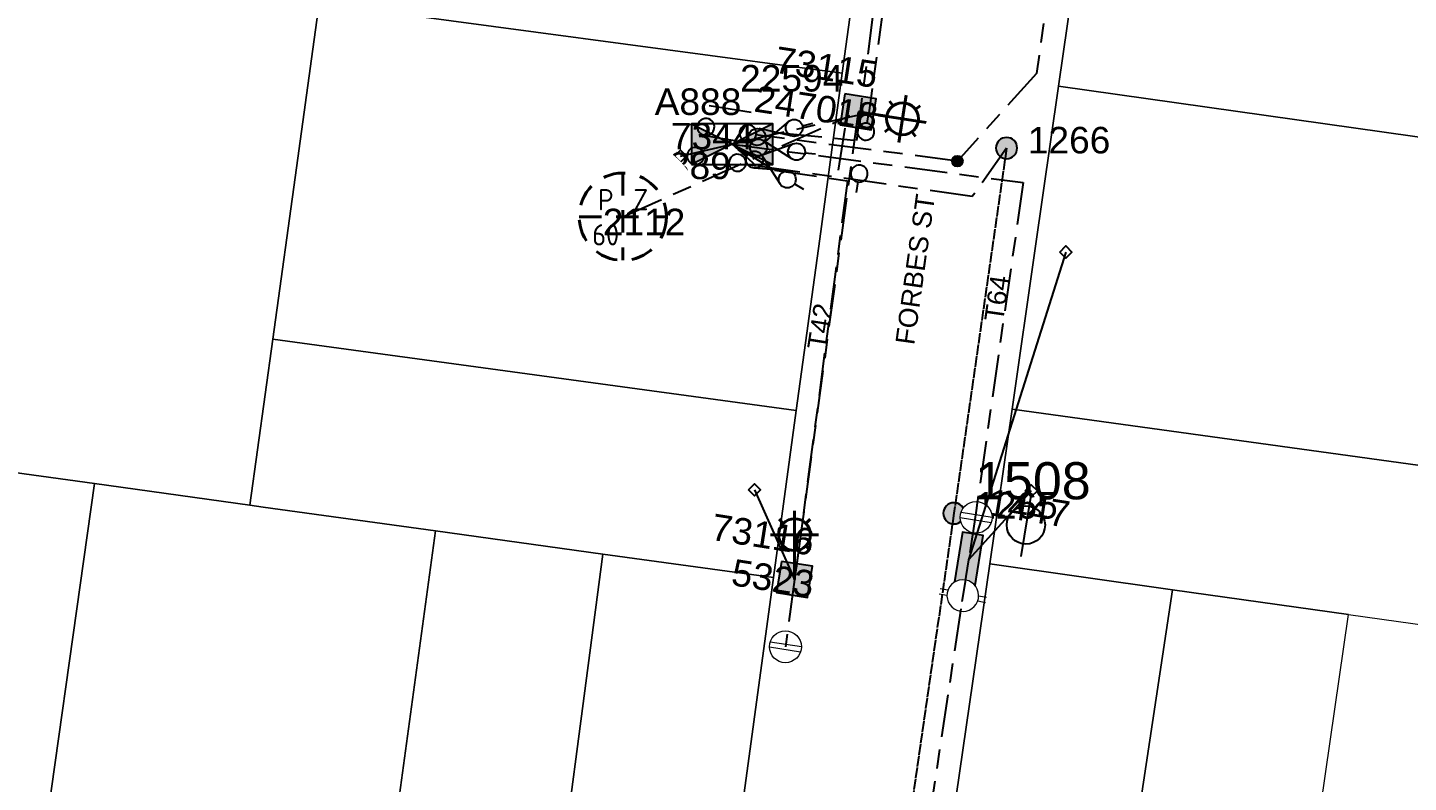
# Model space of a CAD drawing. Header units: metres. Extents: x 307881 to 309377, y 6244646 to 6245709.
# Drawn here: x 308636 to 308766, y 6245230.9 to 6245302 of the extents above; entities that cross this region are included whole.
import ezdxf
from ezdxf.enums import TextEntityAlignment as Align

# ---------------------------------------------------------------- set-up
doc = ezdxf.new("R2010")
doc.units = ezdxf.units.M
for name, pattern in [('Cable Exist OH', [1, 1, 0]), ('Cable Exist UG', [8.2, 4, -1.2, 1.8, -1.2]), ('Dash', [5, 3, -2])]:
    doc.linetypes.add(name, pattern=pattern)
doc.layers.get('0').update_dxf_attribs({"color": 6})
for name, color, linetype in [('_User Miscellaneous7', 7, 'Continuous'), ('Equip_HV_EXT', 7, 'Continuous'), ('Equip_LV_EXT', 7, 'Continuous'), ('Equip_SL_EXT', 7, 'Continuous'), ('Equip_SP_HV_EXT', 7, 'Continuous'), ('Equip_SP_SL_EXT', 7, 'Continuous'), ('Mains_HV_EXT', 7, 'Continuous'), ('Mains_LV_EXT', 7, 'Continuous'), ('Mains_SL_EXT', 7, 'Continuous'), ('Services_SP_EXT', 7, 'Continuous'), ('Sub_SP_EXT', 7, 'Continuous'), ('SupportsOH_SP_TR_HV_LV_SL_EXT', 7, 'Continuous'), ('SupportsUG_SP_LV_EXT', 7, 'Continuous'), ('SupportsUG_SP_LV_SL_EXT', 7, 'Continuous')]:
    doc.layers.add(name, color=color, linetype=linetype)
for name, color, linetype, lineweight in [('Cadastre Buildings_SP_EXT', 9, 'Continuous', 5), ('Cadastre Land Parcels_SP_EXT', 9, 'Continuous', 5), ('Cadastre Roads_SP_EXT', 9, 'Continuous', 5)]:
    doc.layers.add(name, color=color, linetype=linetype, lineweight=lineweight)
doc.styles.add('COLUMN_LABEL', font='arial.ttf')
doc.styles.add('HVSW_LABEL', font='arial.ttf')
doc.styles.add('iecARIAL', font='arial.ttf', dxfattribs={"height": 2})
doc.styles.add('IESYMBOL1', font='isocp.shx')
doc.styles.add('POLE_LABEL', font='arial.ttf')
doc.styles.add('SLCP_LABEL', font='arial.ttf', dxfattribs={"height": 3.5})
doc.styles.get("Standard").update_dxf_attribs({"font": 'arial.ttf'})
doc.styles.add('SWITCH_LABEL', font='arial.ttf', dxfattribs={"height": 2.5})

# ---------------------------------------------------------------- blocks, each defined once
blk = doc.blocks.new('SUB_PADMOUNT_EXT')
for points in [[(0, 0), (-3.84, 1.92), (-3.84, -1.92)], [(0, 0), (3.84, 1.92), (3.84, -1.92)]]:
    blk.add_hatch(color=256).paths.add_polyline_path(points)
for p, q in [((3.84, 1.92), (-3.84, -1.92)), ((-3.84, 1.92), (3.84, -1.92))]:
    blk.add_line(p, q)
blk.add_lwpolyline([(-3.84, -1.92), (3.84, -1.92), (3.84, 1.92), (-3.84, 1.92)], close=True)
for tag, height, flags, p in [('ASSET_NUM', 2.5, 8, (2, 2)), ('STREET_CODE', 0.2, 9, (1.5, 0)), ('CONSTRUCTED_VOLTAGE', 0.2, 9, (1.5, -0.2)), ('OPERATING_VOLTAGE', 0.2, 9, (1.5, -0.6)), ('ORIENTATION', 0.2, 9, (1.5, -0.8)), ('OWNED_BY', 0.2, 9, (1.5, -1)), ('OPERATED_BY', 0.2, 9, (1.5, -1.2)), ('NO_PHASES', 0.2, 9, (1.5, -0.4)), ('SECONDARY_VOLTAGE', 0.2, 9, (1.5, -1.6)), ('STATE', 0.2, 9, (1.5, -1.8)), ('SUBSTATION_TYPE', 0.2, 9, (1.5, -2.2)), ('MAINTAINED_BY', 0.2, 9, (1.5, -1.4)), ('PARENT', 0.2, 9, (1.5, -2)), ('USAGE', 0.2, 9, (1.5, -2.4)), ('LEGEND', 0.2, 9, (1.5, -2.6)), ('STREETNAME', 0.2, 9, (1.5, -3)), ('SUBURB', 0.2, 9, (1.5, -3.2)), ('Z', 0.2, 1, (1.5, -3.6)), ('LOCATION', 0.2, 9, (1.5, -2.8)), ('NOTES', 0.2, 9, (1.5, -3.4))]:
    blk.add_attdef(tag, text='', height=height, dxfattribs=dict(flags=flags)).set_placement(p, align=Align.MIDDLE_LEFT)
blk = doc.blocks.new('COLUMN_EXT')
blk.add_hatch(color=256).paths.add_polyline_path([(-1.49, 1.48), (-1.49, -1.49), (1.48, -1.49), (1.48, 1.48)])
blk.add_lwpolyline([(-1.49, -1.49), (1.48, -1.49), (1.48, 1.48), (-1.49, 1.48)], close=True)
for tag, height, style, flags, p in [('ASSET_NUM', 2.5, 'COLUMN_LABEL', 8, (2, 2)), ('STRUCTURE_PLANT_NUMBER', 0.2, 'POLE_LABEL', 9, (1.81, 0.03)), ('STREET_CODE', 0.2, 'COLUMN_LABEL', 9, (1.81, -0.2))]:
    blk.add_attdef(tag, text='', height=height, dxfattribs=dict(style=style, flags=flags)).set_placement(p, align=Align.MIDDLE_LEFT)
at = {"flags": 9}
for tag, p in [('COLUMN_TYPE', (1.81, -0.4)), ('OWNED_BY', (1.81, -0.6)), ('STATE', (1.81, -0.8)), ('USAGE', (1.81, -1)), ('LEGEND', (1.81, -1.2)), ('LOCATION', (1.81, -1.4)), ('STREETNAME', (1.81, -1.6)), ('SUBURB', (1.81, -1.8)), ('NOTES', (1.81, -2))]:
    blk.add_attdef(tag, text='', height=0.2, dxfattribs=at).set_placement(p, align=Align.MIDDLE_LEFT)
at = {"flags": 1}
blk.add_attdef('Z', (1.81, -2.35), '', height=0.2, dxfattribs=at)
blk = doc.blocks.new('PILLAR_EXT')
blk.add_hatch(color=256).paths.add_polyline_path([(-2.475, 0.99), (-2.475, -0.99), (2.475, -0.99), (2.475, 0.99)])
blk.add_lwpolyline([(-2.475, -0.99), (2.475, -0.99), (2.475, 0.99), (-2.475, 0.99)], close=True)
at = {"style": 'iecARIAL', "flags": 8}
blk.add_attdef('ASSET_NUM', (1.5, 3.5), '', height=2.5, dxfattribs=at)
for tag, p, flags in [('OWNED_BY', (0, -0.2), 9), ('STATE', (0, -0.4), 9), ('SUPPORT_TYPE', (0, -0.6), 9), ('USAGE', (0, -0.8), 9), ('LEGEND', (0, -1), 9), ('LOCATION', (0, -1.2), 9), ('NOTES', (0, -1.4), 9), ('STREETNAME', (0, -1.8), 9), ('SUBURB', (0, -2), 1), ('PARENT', (0, -1.6), 9)]:
    blk.add_attdef(tag, p, '', height=0.2, dxfattribs=dict(flags=flags))
blk = doc.blocks.new('SL_LANTERN_EXT')
at = {"lineweight": 40}
for p, q in [((-1.46, 5.68), (-1.06, 5.28)), ((0, 1.97), (0, 6.47)), ((1.46, 5.68), (1.06, 5.28)), ((-2.25, 4.22), (2.25, 4.22)), ((-1.46, 2.76), (-1.06, 3.16)), ((0, 0), (0, 2.72)), ((1.46, 2.76), (1.06, 3.16))]:
    blk.add_line(p, q, dxfattribs=at)
blk.add_circle((0, 4.22), 1.5, dxfattribs=at)
at = {"color": 7, "style": 'iecARIAL', "flags": 8}
blk.add_attdef('ASSET_NUM', (1.5, 1.5), '', height=2.5, dxfattribs=at)
for tag, p, height, flags in [('CONSTRUCTED_VOLTAGE', (0.98, -0.65), 0.2, 9), ('CONTROL_TYPE', (0.98, -0.85), 0.2, 9), ('LANTERN_PURPOSE', (0.98, -1.05), 0.2, 9), ('LANTERN_TYPE', (0.98, -1.25), 0.2, 9), ('NO_PHASES', (0.98, -1.45), 0.2, 9), ('LNUMBER', (2.18, -3.25), 2.5, 8), ('OPERATING_VOLTAGE', (0.98, -1.65), 0.2, 9), ('ORIENTATION', (0.98, -1.85), 0.2, 9), ('OWNED_BY', (0.98, -2.05), 0.2, 9), ('STATE', (0.98, -2.25), 0.2, 9), ('USAGE', (0.98, -2.45), 0.2, 9), ('CEXIST', (0.98, -2.65), 0.2, 9), ('CNEW', (0.98, -2.85), 0.2, 9), ('CNUMBER', (0.98, -3.05), 0.2, 9), ('CREMOVE', (0.98, -3.25), 0.2, 9), ('CREPLACE', (0.98, -3.45), 0.2, 9), ('LKINGHEIGHT', (0.98, -3.65), 0.2, 9), ('LBRACKET', (0.98, -3.85), 0.2, 9), ('LBRACKETVOCAB', (0.98, -4.05), 0.2, 9), ('LCATEGORY', (0.98, -4.25), 0.2, 9), ('LCHARGE1', (0.98, -4.45), 0.2, 9), ('LCHARGE1PERCENT', (0.98, -4.65), 0.2, 9), ('LCHARGE2', (0.98, -4.85), 0.2, 9), ('LCHARGE2PERCENT', (0.98, -5.05), 0.2, 9), ('LCHARGE3', (0.98, -5.25), 0.2, 9), ('LCHARGE3PERCENT', (0.98, -5.45), 0.2, 9), ('LEXIST', (0.98, -5.65), 0.2, 9), ('LLAMP', (0.98, -5.85), 0.2, 9), ('LLAMPVOCAB', (0.98, -6.05), 0.2, 9), ('LMAST', (0.98, -6.25), 0.2, 9), ('LMASTVOCAB', (0.98, -6.45), 0.2, 9), ('LNEW', (0.98, -6.65), 0.2, 9), ('LANTNUMBER', (0.98, -6.85), 0.2, 9), ('LOUTREACH', (0.98, -7.25), 0.2, 9), ('LOUTREACHVOCAB', (0.98, -7.45), 0.2, 9), ('LRATECODE', (0.98, -7.65), 0.2, 9), ('LREMOVE', (0.98, -7.85), 0.2, 9), ('STREETNAME', (0.98, -9.25), 0.2, 9), ('LREPLACE', (0.98, -8.05), 0.2, 9), ('LTYPE', (0.98, -8.25), 0.2, 9), ('LTYPEVOCAB', (0.98, -8.45), 0.2, 9), ('LEGEND', (0.98, -8.65), 0.2, 9), ('LOCATION', (0.98, -8.85), 0.2, 9), ('NOTES', (0.98, -9.05), 0.2, 9), ('SUBURB', (0.98, -9.45), 0.2, 1)]:
    blk.add_attdef(tag, p, '', height=height, dxfattribs=dict(flags=flags))
blk = doc.blocks.new('CCP_EXT')
at = {"flags": 9}
for tag, p in [('LEGEND', (0, -1.4)), ('STATE', (0, -1.8)), ('LIFE_SUPPORT', (0, -1.6)), ('NOTES', (0, -2))]:
    blk.add_attdef(tag, text='', height=0.2, dxfattribs=at).set_placement(p, align=Align.MIDDLE_LEFT)
blk.add_wipeout([(0, 0.57), (0.57, 0), (0, -0.57), (-0.57, 0)])
blk.add_lwpolyline([(-0.57, 0), (0, 0.57), (0.57, 0), (0, -0.57), (-0.57, 0)])
at = {"flags": 1}
blk.add_attdef('Z', (0, 0), '', height=0.2, dxfattribs=at)
at = {"flags": 9}
for tag, p in [('CCP_TYPE', (0, 0)), ('CONSTRUCTED_VOLTAGE', (0, -0.2)), ('OPERATING_VOLTAGE', (0, -0.6)), ('ORIENTATION', (0, -0.8)), ('OWNED_BY', (0, -1)), ('NO_PHASES', (0, -0.4)), ('USAGE', (0, -1.2))]:
    blk.add_attdef(tag, text='', height=0.2, dxfattribs=at).set_placement(p, align=Align.MIDDLE_LEFT)
blk = doc.blocks.new('POLE_EXT')
blk.add_hatch(color=256).paths.add_polyline_path([(-1, 0, 1), (1, 0, 1)])
blk.add_lwpolyline([(-1, 0, 1), (1, 0, 1)], format="xyb", close=True)
for tag, height, flags, p in [('pNumber', 2.5, 8, (-17.84, 2.07)), ('OWNED_BY', 0.2, 9, (1.35, -0.4)), ('SPECIAL_USE', 0.2, 9, (1.35, -0.8)), ('STATE', 0.2, 9, (1.35, -1)), ('PARENT', 0.2, 9, (1.35, -0.6)), ('USAGE', 0.2, 9, (1.35, -1.2)), ('cLV', 0.2, 9, (1.35, -1.4)), ('hDepth', 0.2, 9, (1.35, -1.6)), ('hDia', 0.2, 9, (1.35, -1.8)), ('cHV', 0.2, 9, (1.35, -2)), ('LBRACKET', 0.2, 9, (1.35, -2.2)), ('LExisting', 0.2, 9, (1.35, -2.4)), ('LANTNUMBER', 0.2, 9, (1.35, -2.6)), ('cLinedev', 0.2, 9, (1.35, -3.4)), ('pExisting', 0.2, 9, (1.35, -3.8)), ('LOther', 0.2, 9, (1.35, -2.8)), ('LRemove', 0.2, 9, (1.35, -3)), ('LEGEND', 0.2, 9, (1.35, -3.2)), ('LOCATION', 0.2, 9, (1.35, -3.6)), ('pFooting', 0.2, 9, (1.35, -4.4)), ('pNew', 0.2, 9, (1.35, -4.6)), ('pRelocate', 0.2, 9, (1.35, -5)), ('pRemove', 0.2, 9, (1.35, -5.2)), ('PFNUMBER', 0.2, 9, (1.35, -4)), ('NEWPFNUMBER', 0.2, 9, (1.35, -4.2)), ('pReplace', 0.2, 9, (1.35, -5.4)), ('pStay', 0.2, 9, (1.35, -5.6)), ('pType', 0.2, 9, (1.35, -5.8)), ('cspan', 0.2, 9, (1.35, -6)), ('STREETNAME', 0.2, 9, (1.35, -6.2)), ('SUBURB', 0.2, 9, (1.35, -6.4)), ('NOTES', 0.2, 9, (1.35, -6.6)), ('OPERATED_BY', 0.2, 9, (1.36, -7.01)), ('MAINTAINED_BY', 0.2, 9, (1.36, -6.81))]:
    blk.add_attdef(tag, text='', height=height, dxfattribs=dict(flags=flags)).set_placement(p, align=Align.MIDDLE_LEFT)
at = {"style": 'POLE_LABEL'}
for tag, height, flags, p in [('ASSET_NUM', 2.5, 8, (2, 2)), ('STRUCTURE_PLANT_NUMBER', 0.2, 9, (1.35, 0.03)), ('STREET_CODE', 0.2, 9, (1.35, -0.2))]:
    blk.add_attdef(tag, text='', height=height, dxfattribs=dict(at, flags=flags)).set_placement(p, align=Align.MIDDLE_LEFT)
at = {"flags": 1}
blk.add_attdef('Z', (1.35, -7.33), '', height=0.2, dxfattribs=at)
blk = doc.blocks.new('LV_UG_LINKS_CLOSED_EXT')
blk.add_wipeout([(-1.06, 1.06), (-1.18, 0.92), (-1.29, 0.76), (-1.37, 0.59), (-1.43, 0.42), (-1.48, 0.23), (-1.49, 0.05), (-1.49, -0.14), (-1.46, -0.33), (-1.41, -0.51), (-1.33, -0.68), (-1.24, -0.84), (-1.12, -0.99), (-0.99, -1.12), (-0.84, -1.24), (-0.68, -1.33), (-0.51, -1.41), (-0.33, -1.46), (-0.14, -1.49), (0.05, -1.49), (0.23, -1.48), (0.42, -1.43), (0.59, -1.37), (0.76, -1.29), (0.92, -1.18), (1.06, -1.06), (1.18, -0.92), (1.29, -0.76), (1.37, -0.59), (1.43, -0.42), (1.48, -0.23), (1.49, -0.05), (1.49, 0.14), (1.46, 0.33), (1.41, 0.51), (1.33, 0.68), (1.24, 0.84), (1.12, 0.99), (0.99, 1.12), (0.84, 1.24), (0.68, 1.33), (0.51, 1.41), (0.33, 1.46), (0.14, 1.49), (-0.05, 1.49), (-0.23, 1.48), (-0.42, 1.43), (-0.59, 1.37), (-0.76, 1.29), (-0.92, 1.18)])
at = {"lineweight": 20}
for p, q in [((-0.25, -1.48), (-0.25, 1.48)), ((0.25, -1.48), (0.25, 1.48))]:
    blk.add_line(p, q, dxfattribs=at)
blk.add_circle((0, 0), 1.5, dxfattribs=at)
at = {"flags": 9}
for tag, p in [('ACTUAL_STATUS', (0, 0)), ('CONSTRUCTED_VOLTAGE', (0, -0.2)), ('OPERATING_VOLTAGE', (0, -0.6)), ('ORIENTATION', (0, -0.8)), ('STATE', (0, -1)), ('SWITCH_TYPE', (0, -1.2)), ('NO_PHASES', (0, -0.4)), ('USAGE', (0, -1.4)), ('NOTES', (0, -1.6))]:
    blk.add_attdef(tag, text='', height=0.2, dxfattribs=at).set_placement(p, align=Align.MIDDLE_LEFT)
at = {"flags": 1}
blk.add_attdef('Z', (0, 0), '', height=0.2, dxfattribs=at)
blk = doc.blocks.new('LV_UG_LINKS_OPEN_EXT')
at = {"lineweight": 20}
for p, q in [((-0.25, 1.47), (-0.25, 2.22)), ((0.25, 1.47), (0.25, 2.22)), ((-0.25, -1.47), (-0.25, -2.22)), ((0.25, -1.47), (0.25, -2.22))]:
    blk.add_line(p, q, dxfattribs=at)
at = {"flags": 9}
for tag, p in [('ACTUAL_STATUS', (0, 0)), ('CONSTRUCTED_VOLTAGE', (0, -0.2)), ('OPERATING_VOLTAGE', (0, -0.6)), ('ORIENTATION', (0, -0.8)), ('STATE', (0, -1)), ('SWITCH_TYPE', (0, -1.2)), ('NO_PHASES', (0, -0.4)), ('USAGE', (0, -1.4)), ('NOTES', (0, -1.6))]:
    blk.add_attdef(tag, text='', height=0.2, dxfattribs=at).set_placement(p, align=Align.MIDDLE_LEFT)
at = {"flags": 1}
blk.add_attdef('Z', (0, 0), '', height=0.2, dxfattribs=at)
blk.add_wipeout([(-0.25, 1.47), (-0.43, 1.43), (-0.61, 1.36), (-0.77, 1.28), (-0.93, 1.17), (-1.07, 1.05), (-1.19, 0.9), (-1.29, 0.75), (-1.38, 0.58), (-1.44, 0.4), (-1.48, 0.22), (-1.49, 0.03), (-1.49, -0.16), (-1.45, -0.34), (-1.4, -0.52), (-1.32, -0.69), (-1.23, -0.85), (-1.11, -1), (-0.98, -1.13), (-0.83, -1.24), (-0.66, -1.34), (-0.49, -1.41), (-0.31, -1.46), (-0.13, -1.49), (0.06, -1.49), (0.25, -1.47), (0.43, -1.43), (0.61, -1.36), (0.77, -1.28), (0.93, -1.17), (1.07, -1.05), (1.19, -0.9), (1.29, -0.75), (1.38, -0.58), (1.44, -0.4), (1.48, -0.22), (1.49, -0.03), (1.49, 0.16), (1.45, 0.34), (1.4, 0.52), (1.32, 0.69), (1.23, 0.85), (1.11, 1), (0.98, 1.13), (0.83, 1.24), (0.66, 1.34), (0.49, 1.41), (0.31, 1.46), (0.13, 1.49), (-0.06, 1.49)])
at = {"lineweight": 20}
blk.add_lwpolyline([(0, -1.49, 1), (0, 1.49, 1)], format="xyb", close=True, dxfattribs=at)
blk = doc.blocks.new('LV_UG_DFUSE_CLOSED_EXT')
for points in [[(1, 0), (0, 0)], [(5.04, 0.73), (2.16, -0.72)], [(5.05, -0.71), (2.16, 0.72)], [(6.2, 0.01), (7.2, 0.01)]]:
    blk.add_lwpolyline(points)
for centre in [(1.8, 0), (5.4, 0.01)]:
    blk.add_circle(centre, 0.8)
at = {"flags": 9}
for tag, p in [('ACTUAL_STATUS', (0, 0)), ('CONSTRUCTED_VOLTAGE', (0, -0.2)), ('OPERATING_VOLTAGE', (0, -0.6)), ('ORIENTATION', (0, -0.8)), ('STATE', (0, -1)), ('SWITCH_TYPE', (0, -1.2)), ('NO_PHASES', (0, -0.4)), ('USAGE', (0, -1.4)), ('NOTES', (0, -1.6))]:
    blk.add_attdef(tag, text='', height=0.2, dxfattribs=at).set_placement(p, align=Align.MIDDLE_LEFT)
at = {"flags": 1}
blk.add_attdef('Z', (0, 0), '', height=0.2, dxfattribs=at)
blk = doc.blocks.new('SWG_HOLEC_SU_EXT')
blk.add_line((1.8, -2), (5.8, -2))
for points in [[(1, 0), (0, 0)], [(6.6, 0), (7.6, 0)]]:
    blk.add_lwpolyline(points)
for points in [[(1.8, -0.8, 1), (1.8, 0.8, 1)], [(5.8, -0.8, 1), (5.8, 0.8, 1)]]:
    blk.add_lwpolyline(points, format="xyb", close=True)
at = {"style": 'SWITCH_LABEL', "flags": 8}
blk.add_attdef('ASSET_NUM', text='', height=2.5, rotation=179.9544, dxfattribs=at).set_placement((-2.4, 0), align=Align.MIDDLE_LEFT)
at = {"flags": 1}
blk.add_attdef('Z', (0, 0), '', height=0.2, dxfattribs=at)
at = {"flags": 9}
for tag, p in [('ACTUAL_STATUS', (0, -0.4)), ('CONSTRUCTED_VOLTAGE', (0, -0.6)), ('OPERATING_VOLTAGE', (0, -1)), ('ORIENTATION', (0, -1.2)), ('OWNED_BY', (0, -1.4)), ('NO_PHASES', (0, -0.8)), ('STATE', (0, -1.8)), ('SWITCH_TYPE', (0, -2)), ('STREETNAME', (0, -2.6)), ('PARENT', (0, -1.6)), ('USAGE', (0, -2.2)), ('LOCATION', (0, -2.4)), ('SUBURB', (0, -2.8)), ('NOTES', (0, -3))]:
    blk.add_attdef(tag, text='', height=0.2, dxfattribs=at).set_placement(p, align=Align.MIDDLE_LEFT)
at = {"style": 'SWITCH_LABEL', "flags": 9}
blk.add_attdef('STREET_CODE', text='', height=0.2, dxfattribs=at).set_placement((0, -0.2), align=Align.MIDDLE_LEFT)
blk = doc.blocks.new('HV_ABS_CLOSED_EXT')
blk.add_line((-3, 6.87), (3, 6.87))
blk.add_circle((0, 6.87), 1.8)
at = {"style": 'HVSW_LABEL'}
for tag, height, flags, p in [('ASSET_NUM', 3.5, 8, (2, 2)), ('STREET_CODE', 0.2, 9, (0, -0.2))]:
    blk.add_attdef(tag, text='', height=height, dxfattribs=dict(at, flags=flags)).set_placement(p, align=Align.MIDDLE_LEFT)
at = {"flags": 1}
blk.add_attdef('Z', (0, 0), '', height=0.2, dxfattribs=at)
at = {"flags": 9}
for tag, p in [('ACTUAL_STATUS', (0, -0.4)), ('CONSTRUCTED_VOLTAGE', (0, -0.6)), ('OPERATING_VOLTAGE', (0, -1)), ('ORIENTATION', (0, -1.2)), ('OWNED_BY', (0, -1.4)), ('NO_PHASES', (0, -0.8)), ('STATE', (0, -1.6)), ('SWITCH_TYPE', (0, -1.8)), ('STREETNAME', (0, -2.6)), ('USAGE', (0, -2)), ('LEGEND', (0, -2.2)), ('LOCATION', (0, -2.4)), ('SUBURB', (0, -2.8)), ('NOTES', (0, -3))]:
    blk.add_attdef(tag, text='', height=0.2, dxfattribs=at).set_placement(p, align=Align.MIDDLE_LEFT)
blk = doc.blocks.new('SLCP_ZELL_EXT')
blk.add_wipeout([(-0.24, 7.5), (-0.71, 7.47), (-1.17, 7.41), (-1.64, 7.32), (-2.09, 7.21), (-2.54, 7.06), (-2.98, 6.89), (-3.41, 6.69), (-3.82, 6.46), (-4.22, 6.21), (-4.6, 5.93), (-4.96, 5.63), (-5.31, 5.31), (-5.63, 4.96), (-5.93, 4.6), (-6.21, 4.22), (-6.46, 3.82), (-6.69, 3.41), (-6.89, 2.98), (-7.06, 2.54), (-7.21, 2.09), (-7.32, 1.64), (-7.41, 1.17), (-7.47, 0.71), (-7.5, 0.24), (-7.5, -0.24), (-7.47, -0.71), (-7.41, -1.17), (-7.32, -1.64), (-7.21, -2.09), (-7.06, -2.54), (-6.89, -2.98), (-6.69, -3.41), (-6.46, -3.82), (-6.21, -4.22), (-5.93, -4.6), (-5.63, -4.96), (-5.31, -5.31), (-4.96, -5.63), (-4.6, -5.93), (-4.22, -6.21), (-3.82, -6.46), (-3.41, -6.69), (-2.98, -6.89), (-2.54, -7.06), (-2.09, -7.21), (-1.64, -7.32), (-1.17, -7.41), (-0.71, -7.47), (-0.24, -7.5), (0.24, -7.5), (0.71, -7.47), (1.17, -7.41), (1.64, -7.32), (2.09, -7.21), (2.54, -7.06), (2.98, -6.89), (3.41, -6.69), (3.82, -6.46), (4.22, -6.21), (4.6, -5.93), (4.96, -5.63), (5.31, -5.31), (5.63, -4.96), (5.93, -4.6), (6.21, -4.22), (6.46, -3.82), (6.69, -3.41), (6.89, -2.98), (7.06, -2.54), (7.21, -2.09), (7.32, -1.64), (7.41, -1.17), (7.47, -0.71), (7.5, -0.24), (7.5, 0.24), (7.47, 0.71), (7.41, 1.17), (7.32, 1.64), (7.21, 2.09), (7.06, 2.54), (6.89, 2.98), (6.69, 3.41), (6.46, 3.82), (6.21, 4.22), (5.93, 4.6), (5.63, 4.96), (5.31, 5.31), (4.96, 5.63), (4.6, 5.93), (4.22, 6.21), (3.82, 6.46), (3.41, 6.69), (2.98, 6.89), (2.54, 7.06), (2.09, 7.21), (1.64, 7.32), (1.17, 7.41), (0.71, 7.47), (0.24, 7.5)])
at = {"linetype": 'Dash', "lineweight": 40, "ltscale": 0.7}
for p, q in [((0, 4.11), (0, -4.11)), ((-4.11, 0), (4.11, 0))]:
    blk.add_line(p, q, dxfattribs=at)
blk.add_circle((0, 0), 4.11, dxfattribs=at)
at = {"lineweight": 40, "style": 'IESYMBOL1'}
for s, p in [('P', (-1.6, 0)), ('Z', (1.7, 0)), ('60', (-1.61, -3.31))]:
    blk.add_text(s, height=2, dxfattribs=at).set_placement(p, align=Align.BOTTOM_CENTER)
at = {"style": 'SLCP_LABEL'}
for tag, height, flags, p in [('ASSET_NUM', 2.5, 8, (2, 2)), ('STREET_CODE', 0.2, 9, (0, -0.2))]:
    blk.add_attdef(tag, text='', height=height, dxfattribs=dict(at, flags=flags)).set_placement(p, align=Align.MIDDLE_LEFT)
at = {"flags": 1}
blk.add_attdef('Z', (0, 0), '', height=0.2, dxfattribs=at)
at = {"flags": 9}
for tag, p in [('CONSTRUCTED_VOLTAGE', (0, -0.4)), ('CONTROL_TYPE', (0, -0.6)), ('OPERATING_VOLTAGE', (0, -1)), ('ORIENTATION', (0, -1.2)), ('OWNED_BY', (0, -1.4)), ('NO_PHASES', (0, -0.8)), ('STATE', (0, -2)), ('USAGE', (0, -1.6)), ('LOCATION', (0, -1.8)), ('NOTES', (0, -2.2))]:
    blk.add_attdef(tag, text='', height=0.2, dxfattribs=at).set_placement(p, align=Align.MIDDLE_LEFT)
blk = doc.blocks.new('CONNECTOR_NODE_EXT')
h = blk.add_hatch(color=256)
edge = h.paths.add_edge_path()
edge.add_arc((0, 0), 0.5, 0, 360)
blk.add_circle((0, 0), 0.5)
at = {"flags": 1}
blk.add_attdef('Z', (0, 0), '', height=0.2, dxfattribs=at)
at = {"flags": 9}
for tag, p in [('CONNECTOR_TYPE', (0, 0)), ('CONSTRUCTED_VOLTAGE', (0, -0.2)), ('OPERATING_VOLTAGE', (0, -0.6)), ('ORIENTATION', (0, -0.8)), ('SUBTYPE', (0, -1)), ('NO_PHASES', (0, -0.4)), ('USAGE', (0, -1.2)), ('NOTES', (0, -1.4))]:
    blk.add_attdef(tag, text='', height=0.2, dxfattribs=at).set_placement(p, align=Align.MIDDLE_LEFT)

msp = doc.modelspace()

# ---------------------------------------------------------------- linework, layer by layer
at = {"layer": 'Cadastre Buildings_SP_EXT', "linetype": 'Continuous'}
for points in [[(308717.01, 6245329.41), (308667.84, 6245335.99), (308665.64, 6245319.79), (308663.44, 6245304.26), (308712.66, 6245297.67), (308717.01, 6245329.41)], [(308783.95, 6245319.33), (308739.79, 6245325.66), (308736.85, 6245323.02), (308733.04, 6245296.45), (308783.23, 6245289.35), (308785.19, 6245303.69), (308785.23, 6245304.37), (308787.24, 6245318.86), (308783.95, 6245319.33)], [(308663.44, 6245304.26), (308614.48, 6245310.83), (308607.99, 6245263.75), (308626.27, 6245261.22), (308642.27, 6245259.02), (308656.9, 6245257), (308659.07, 6245272.61), (308661.3, 6245288.75), (308663.44, 6245304.26)], [(308642.27, 6245259.02), (308626.27, 6245261.22), (308607.99, 6245263.75), (308603.77, 6245233.35), (308603.78, 6245227.95), (308607.05, 6245224.61), (308611.41, 6245221.78), (308620.73, 6245220.48), (308636.54, 6245218.29), (308642.27, 6245259.02)], [(308656.9, 6245257), (308642.27, 6245259.02), (308636.54, 6245218.29), (308652.64, 6245216.06), (308668.81, 6245213.82), (308674.37, 6245254.57), (308658.16, 6245256.81), (308656.9, 6245257)], [(308690.13, 6245252.38), (308674.37, 6245254.57), (308668.81, 6245213.82), (308684.77, 6245211.61), (308690.13, 6245252.38)]]:
    msp.add_lwpolyline(points, close=True, dxfattribs=at)
at = {"layer": 'Cadastre Land Parcels_SP_EXT', "linetype": 'Continuous'}
for points in [[(308706.2, 6245250.17), (308690.13, 6245252.38), (308684.77, 6245211.61), (308690.74, 6245210.78), (308700.66, 6245209.4), (308706.2, 6245250.17)], [(308743.76, 6245249.03), (308726.55, 6245251.47), (308721.47, 6245216.35), (308723.03, 6245211.97), (308725.2, 6245208.51), (308728.77, 6245205.38), (308737.01, 6245204.23), (308743.76, 6245249.03)], [(308760.33, 6245246.68), (308743.76, 6245249.03), (308737.01, 6245204.23), (308753.85, 6245201.88), (308760.33, 6245246.68)]]:
    msp.add_lwpolyline(points, close=True, dxfattribs=at)
at = {"layer": 'Mains_HV_EXT', "linetype": 'Cable Exist UG'}
for points in [[(308719.94, 6245328.72), (308715.17, 6245293.95)], [(308786.29, 6245320.82), (308739.3, 6245327.81), (308734.68, 6245323.73), (308730.95, 6245297.65), (308723.51, 6245289.39)], [(308715.17, 6245293.95), (308702.31, 6245290.99)], [(308705.57, 6245291.74), (308702.31, 6245290.99)], [(308704.58, 6245288.95), (308702.31, 6245290.99)], [(308723.51, 6245289.39), (308705.57, 6245291.74)], [(308728.14, 6245290.62), (308724.91, 6245286.05), (308704.58, 6245288.95)]]:
    msp.add_lwpolyline(points, dxfattribs=at)
at = {"layer": 'Mains_LV_EXT', "linetype": 'Cable Exist UG'}
msp.add_lwpolyline([(308702.31, 6245290.99), (308706.76, 6245292.07), (308714.04, 6245291.35), (308718.17, 6245322.96), (308718.98, 6245329.22)], dxfattribs=at)
at = {"layer": 'Mains_SL_EXT', "linetype": 'Cable Exist UG'}
msp.add_lwpolyline([(308714.17, 6245294.03), (308708.18, 6245249.99)], dxfattribs=at)

# ---------------------------------------------------------------- block references
at = {"layer": 'Equip_HV_EXT'}
ref = msp.add_blockref('SWG_HOLEC_SU_EXT', (308715.17, 6245293.95), dxfattribs=dict(at, rotation=261.0416053274616))
ref.add_attrib('ASSET_NUM', '22594', dxfattribs={"layer": '0', "height": 2.5, "style": 'SWITCH_LABEL'}).set_placement((308712.77, 6245295.2), align=Align.BOTTOM_RIGHT)
msp.add_blockref('CONNECTOR_NODE_EXT', (308723.51, 6245289.39), dxfattribs=at)
at = {"layer": 'Equip_LV_EXT'}
for p, rotation in [((308702.91, 6245291.24), 13.69470911698405), ((308702.88, 6245290.47), 328.69018354613), ((308703, 6245290.88), 353.4949126792491)]:
    msp.add_blockref('LV_UG_DFUSE_CLOSED_EXT', p, dxfattribs=dict(at, rotation=rotation))
at = {"layer": 'Equip_SP_SL_EXT'}
ref = msp.add_blockref('SL_LANTERN_EXT', (308714.17, 6245294.03), dxfattribs=dict(at, rotation=261.1688265133149))
ref.add_attrib('ASSET_NUM', '73115', dxfattribs={"layer": '0', "height": 2.5, "rotation": 351.2593, "style": 'iecARIAL'}).set_placement((308715.67, 6245295.53), align=Align.BOTTOM_RIGHT)
ref = msp.add_blockref('SL_LANTERN_EXT', (308708.18, 6245249.99), dxfattribs=at)
ref.add_attrib('ASSET_NUM', '73116', dxfattribs={"layer": '0', "height": 2.5, "rotation": 351.0473, "style": 'iecARIAL'}).set_placement((308709.68, 6245251.49), align=Align.BOTTOM_RIGHT)
at = {"layer": 'Services_SP_EXT'}
for p in [(308733.71, 6245280.83), (308704.4, 6245258.44)]:
    msp.add_blockref('CCP_EXT', p, dxfattribs=at)
at = {"layer": 'Sub_SP_EXT'}
ref = msp.add_blockref('SUB_PADMOUNT_EXT', (308702.31, 6245290.99), dxfattribs=at)
ref.add_attrib('ASSET_NUM', '7344', dxfattribs={"layer": '0', "height": 2.5}).set_placement((308704.31, 6245291.74), align=Align.MIDDLE_RIGHT)
at = {"layer": 'SupportsOH_SP_TR_HV_LV_SL_EXT'}
ref = msp.add_blockref('POLE_EXT', (308728.14, 6245290.62), dxfattribs=at)
ref.add_attrib('ASSET_NUM', '1266', dxfattribs={"layer": '0', "height": 2.5, "style": 'POLE_LABEL'}).set_placement((308730.14, 6245291.37), align=Align.MIDDLE_LEFT)
at = {"layer": 'SupportsUG_SP_LV_EXT'}
ref = msp.add_blockref('PILLAR_EXT', (308724.57, 6245251.85), dxfattribs=dict(at, rotation=80.66545473692399))
ref.add_attrib('ASSET_NUM', '1447', dxfattribs={"layer": '0', "height": 2.5, "rotation": 350.7989, "style": 'iecARIAL'}).set_placement((308726.07, 6245255.35), align=Align.BOTTOM_LEFT)
at = {"layer": 'SupportsUG_SP_LV_SL_EXT'}
ref = msp.add_blockref('COLUMN_EXT', (308714.17, 6245294.03), dxfattribs=dict(at, rotation=261.1688265133149))
ref.add_attrib('ASSET_NUM', '247018', dxfattribs={"layer": '0', "height": 2.5, "rotation": 351.2593, "style": 'COLUMN_LABEL'}).set_placement((308716.17, 6245294.78), align=Align.TOP_RIGHT)
ref = msp.add_blockref('COLUMN_EXT', (308708.18, 6245249.99), dxfattribs=dict(at, rotation=261.1013493647279))
ref.add_attrib('ASSET_NUM', '5323', dxfattribs={"layer": '0', "height": 2.5, "rotation": 351.1189, "style": 'COLUMN_LABEL'}).set_placement((308710.18, 6245250.74), align=Align.TOP_RIGHT)

# ---------------------------------------------------------------- texts
at = {"layer": '_User Miscellaneous7'}
for s, rotation, p in [('T64', 81.8178, (308727.81, 6245274.2)), ('T42', 81.0937, (308711.14, 6245271.55))]:
    msp.add_text(s, height=1.8, rotation=rotation, dxfattribs=at).set_placement(p)
at = {"layer": 'Cadastre Roads_SP_EXT'}
msp.add_text('FORBES ST', height=1.8, rotation=82.0327, dxfattribs=at).set_placement((308719.44, 6245272.02))

# ---------------------------------------------------------------- next in the draw order: block references
at = {"layer": 'Services_SP_EXT'}
for p in [(308697.44, 6245289.87), (308733.71, 6245280.83), (308704.4, 6245258.44), (308730.47, 6245258.34)]:
    msp.add_blockref('CCP_EXT', p, dxfattribs=at)

# ---------------------------------------------------------------- next in the draw order: linework, layer by layer
at = {"layer": 'Cadastre Buildings_SP_EXT', "linetype": 'Continuous'}
msp.add_lwpolyline([(308708.34, 6245265.9), (308659.07, 6245272.61), (308656.9, 6245257), (308658.16, 6245256.81), (308674.37, 6245254.57), (308690.13, 6245252.38), (308706.2, 6245250.17), (308708.34, 6245265.9)], close=True, dxfattribs=at)
at = {"layer": 'Mains_LV_EXT', "linetype": 'Cable Exist UG'}
msp.add_lwpolyline([(308702.31, 6245290.99), (308706.29, 6245288.54), (308713.17, 6245287.55), (308708.18, 6245249.99)], dxfattribs=at)
at = {"layer": 'Services_SP_EXT'}
msp.add_lwpolyline([(308704.4, 6245258.44), (308708.18, 6245249.99)], dxfattribs=at)

# ---------------------------------------------------------------- next in the draw order: block references
for p in [(308697.44, 6245289.87), (308730.47, 6245258.34)]:
    msp.add_blockref('CCP_EXT', p, dxfattribs=at)

# ---------------------------------------------------------------- next in the draw order: linework, layer by layer
at = {"layer": 'Cadastre Buildings_SP_EXT', "linetype": 'Continuous'}
for points in [[(308712.66, 6245297.67), (308663.44, 6245304.26), (308661.3, 6245288.75), (308659.07, 6245272.61), (308708.34, 6245265.9), (308710.56, 6245282.08), (308712.66, 6245297.67)], [(308783.23, 6245289.35), (308733.04, 6245296.45), (308730.83, 6245281.15), (308728.66, 6245266.04), (308779.14, 6245259.07), (308781.18, 6245274.06), (308783.23, 6245289.35)], [(308779.14, 6245259.07), (308728.66, 6245266.04), (308726.55, 6245251.47), (308743.76, 6245249.03), (308760.33, 6245246.68), (308777.15, 6245244.34), (308779.14, 6245259.07)]]:
    msp.add_lwpolyline(points, close=True, dxfattribs=at)
at = {"layer": 'Cadastre Roads_SP_EXT', "linetype": 'Continuous'}
msp.add_lwpolyline([(308736.85, 6245323.02), (308727.39, 6245326.07), (308717.01, 6245329.41), (308712.66, 6245297.67), (308710.56, 6245282.08), (308708.34, 6245265.9), (308706.2, 6245250.17), (308700.66, 6245209.4), (308711.91, 6245213.16), (308721.47, 6245216.35), (308726.55, 6245251.47), (308728.66, 6245266.04), (308730.83, 6245281.15), (308733.04, 6245296.45), (308736.85, 6245323.02)], close=True, dxfattribs=at)
at = {"layer": 'Services_SP_EXT'}
msp.add_lwpolyline([(308697.44, 6245289.87), (308702.31, 6245290.99)], dxfattribs=at)

# ---------------------------------------------------------------- next in the draw order: block references
at = {"layer": 'Equip_HV_EXT'}
ref = msp.add_blockref('SWG_HOLEC_SU_EXT', (308705.57, 6245291.74), dxfattribs=dict(at, rotation=171.3565016475839))
ref.add_attrib('ASSET_NUM', 'A888', dxfattribs={"layer": '0', "height": 2.5, "style": 'SWITCH_LABEL'}).set_placement((308703.17, 6245292.99), align=Align.BOTTOM_RIGHT)
ref = msp.add_blockref('SWG_HOLEC_SU_EXT', (308704.58, 6245288.95), dxfattribs=dict(at, rotation=170.7020383324536))
ref.add_attrib('ASSET_NUM', 'A889', dxfattribs={"layer": '0', "height": 2.5, "style": 'SWITCH_LABEL'}).set_placement((308702.18, 6245290.2), align=Align.TOP_RIGHT)
at = {"layer": 'SupportsOH_SP_TR_HV_LV_SL_EXT'}
ref = msp.add_blockref('POLE_EXT', (308723.18, 6245256.22), dxfattribs=at)
ref.add_attrib('ASSET_NUM', '1265', dxfattribs={"layer": '0', "height": 2.5, "style": 'POLE_LABEL'}).set_placement((308725.18, 6245256.97), align=Align.MIDDLE_LEFT)

# ---------------------------------------------------------------- next in the draw order: block references
at = {"layer": 'Equip_LV_EXT'}
for name, p, rotation in [('LV_UG_LINKS_CLOSED_EXT', (308725.27, 6245255.84), 260.6124026571185), ('LV_UG_LINKS_OPEN_EXT', (308724.02, 6245248.47), 259.801786588903), ('LV_UG_LINKS_CLOSED_EXT', (308707.32, 6245243.65), 261.1013493647279)]:
    msp.add_blockref(name, p, dxfattribs=dict(at, rotation=rotation))
at = {"layer": 'Equip_SL_EXT'}
ref = msp.add_blockref('SLCP_ZELL_EXT', (308692.01, 6245284.16), dxfattribs=at)
ref.add_attrib('ASSET_NUM', '2112', dxfattribs={"layer": '0', "height": 2.5, "style": 'SLCP_LABEL'}).set_placement((308694.01, 6245284.91), align=Align.TOP_CENTER)

# ---------------------------------------------------------------- next in the draw order: linework, layer by layer
at = {"layer": 'Mains_HV_EXT', "linetype": 'Cable Exist OH'}
for points in [[(308728.14, 6245290.62), (308723.18, 6245256.24)], [(308723.18, 6245256.24), (308715.53, 6245203.28)]]:
    msp.add_lwpolyline(points, dxfattribs=at)
at = {"layer": 'Mains_LV_EXT', "linetype": 'Cable Exist UG'}
for points in [[(308702.31, 6245290.99), (308729.71, 6245287.37), (308725.27, 6245256.5), (308724.57, 6245251.85)], [(308724.57, 6245251.85), (308723.82, 6245247.22), (308719.18, 6245216.21), (308720.81, 6245211.67), (308723.27, 6245207.38), (308727.54, 6245203.54), (308732.04, 6245202.96), (308736.74, 6245202.26)], [(308708.18, 6245249.99), (308707.32, 6245243.65)]]:
    msp.add_lwpolyline(points, dxfattribs=at)
at = {"layer": 'Mains_SL_EXT', "linetype": 'Cable Exist UG'}
msp.add_lwpolyline([(308692.01, 6245284.16), (308714.17, 6245294.03)], dxfattribs=at)
at = {"layer": 'Services_SP_EXT'}
for points in [[(308733.71, 6245280.83), (308724.57, 6245251.85)], [(308730.47, 6245258.34), (308724.57, 6245251.85)]]:
    msp.add_lwpolyline(points, dxfattribs=at)

# ---------------------------------------------------------------- next in the draw order: block references
at = {"layer": 'Equip_SP_HV_EXT'}
ref = msp.add_blockref('HV_ABS_CLOSED_EXT', (308723.18, 6245256.24), dxfattribs=dict(at, rotation=260.6335711600171))
ref.add_attrib('ASSET_NUM', '1508', dxfattribs={"layer": '0', "height": 3.5, "style": 'HVSW_LABEL'}).set_placement((308725.18, 6245256.49), align=Align.BOTTOM_LEFT)

doc.saveas('drawing.dxf')
